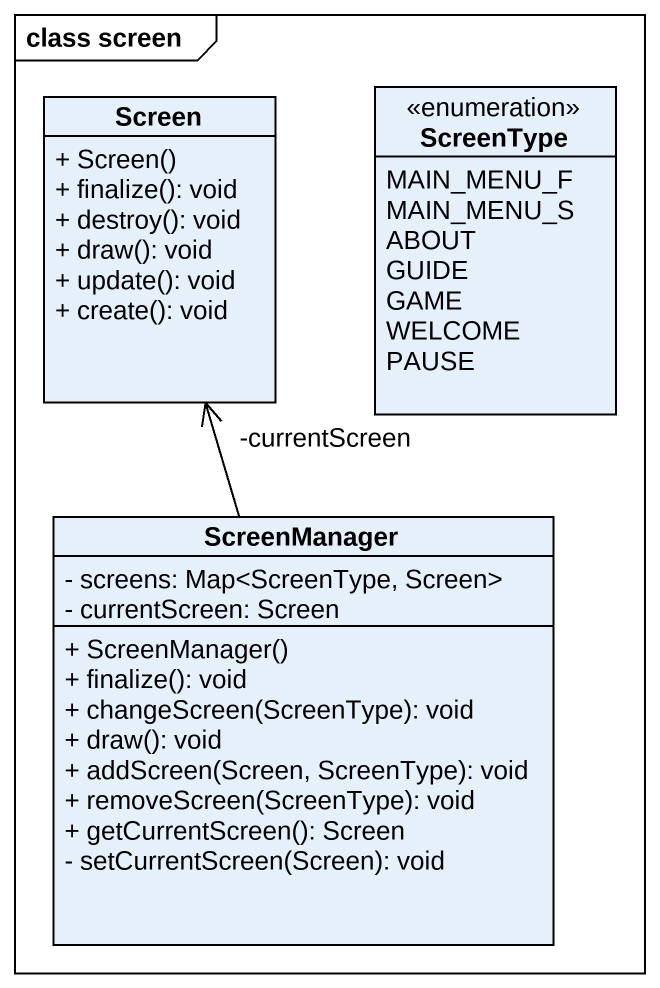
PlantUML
@startuml
mainframe class screen
hide circle
hide empty members
skinparam classAttributeIconSize 0
class Screen {
  + Screen()
  + finalize(): void
  + destroy(): void
  + draw(): void
  + update(): void
  + create(): void
}
enum ScreenType {
  MAIN_MENU_F
  MAIN_MENU_S
  ABOUT
  GUIDE
  GAME
  WELCOME
  PAUSE
}
class ScreenManager {
  - screens: Map<ScreenType, Screen>
  - currentScreen: Screen
  + ScreenManager()
  + finalize(): void
  + changeScreen(ScreenType): void
  + draw(): void
  + addScreen(Screen, ScreenType): void
  + removeScreen(ScreenType): void
  + getCurrentScreen(): Screen
  - setCurrentScreen(Screen): void
}
ScreenManager -up-> "-currentScreen" Screen
@enduml
